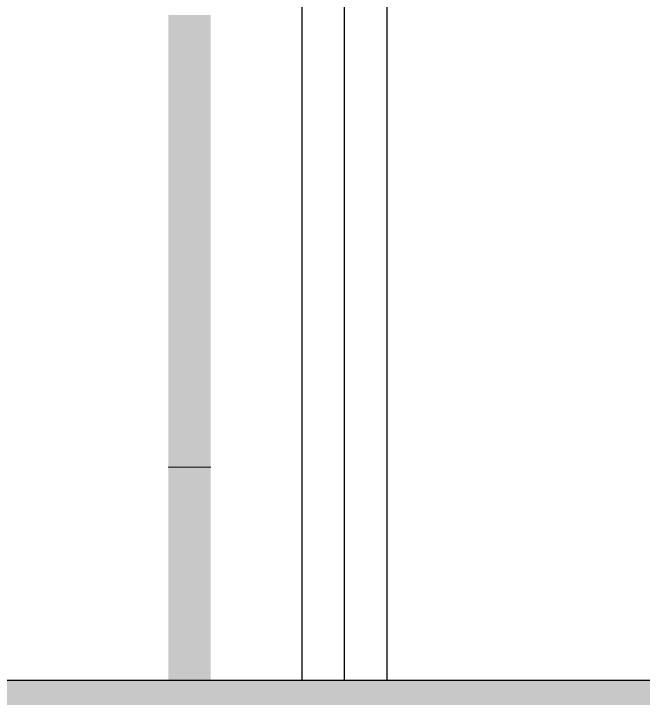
# Model space of a CAD drawing. Header units: millimetres. Extents: x 182 to 575, y -105 to 95.
# Drawn here: x 264.908 to 266.387, y 73.706 to 75.314 of the extents above; entities that cross this region are included whole.
import ezdxf

# ---------------------------------------------------------------- set-up
doc = ezdxf.new("R2010")
doc.units = ezdxf.units.MM
doc.header["$MEASUREMENT"] = 0
doc.layers.add('PDF_Geometry', color=7, linetype='Continuous')
doc.layers.add('PDF_Solid Fills', color=7, linetype='Continuous')

msp = doc.modelspace()

# ---------------------------------------------------------------- hatches: boundary and pattern name
at = {"layer": 'PDF_Solid Fills', "true_color": 0xb9b9b9, "transparency": 33554559}
for points in [[(261.6659, 73.7491), (261.6659, 76.2872), (261.5183, 76.2872), (261.5183, 73.7491), (259.5945, 73.7491), (259.5945, 73.0396), (259.7945, 73.0396), (259.7945, 73.5967), (270.3516, 73.5967), (270.3516, 73.0396), (270.504, 73.0396), (270.504, 73.7491)], [(265.2707, 73.4872), (265.3707, 73.4872), (265.3707, 75.311), (265.2707, 75.311)]]:
    msp.add_hatch(color=9, dxfattribs=at).paths.add_polyline_path(points)

# ---------------------------------------------------------------- linework, layer by layer
at = {"layer": 'PDF_Geometry', "lineweight": 25}
for points in [[(261.6659, 76.2872), (261.6659, 73.7491), (270.504, 73.7491), (270.504, 76.9967), (270.504, 80.2491), (270.504, 83.511), (270.504, 86.7301), (268.1088, 86.7301), (268.1088, 88.5301), (269.6088, 88.5301), (269.6088, 87.7205), (271.2088, 87.7205)], [(265.585, 73.7491), (265.585, 76.2872)], [(265.685, 73.7491), (265.685, 76.2872)], [(265.785, 73.7491), (265.785, 76.2872)]]:
    msp.add_lwpolyline(points, dxfattribs=at)
at = {"layer": 'PDF_Geometry', "color": 9, "lineweight": 0, "true_color": 0xb9b9b9}
msp.add_lwpolyline([(265.2707, 74.2491), (265.3707, 74.2491)], dxfattribs=at)

doc.saveas('drawing.dxf')
